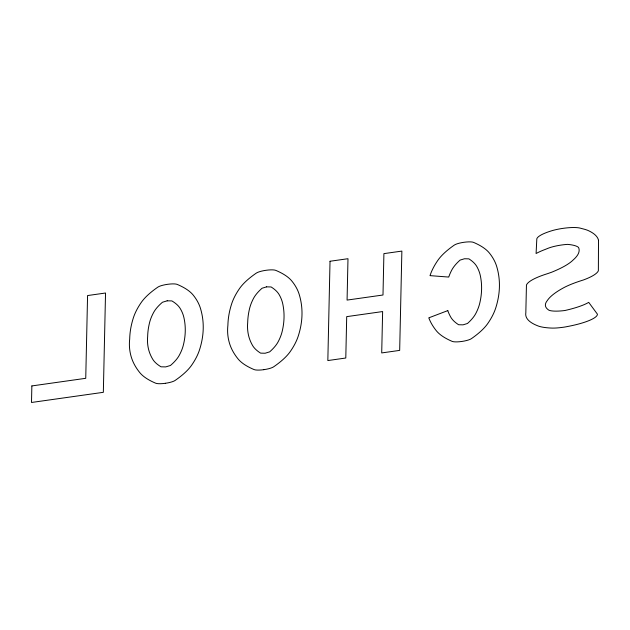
<?xml version="1.0" encoding="UTF-8"?>
<svg xmlns="http://www.w3.org/2000/svg" width="630" height="630" viewBox="0 0 630 630"><rect width="100%" height="100%" fill="white"/><g stroke="black" fill="none" stroke-linecap="round" stroke-linejoin="round"><path stroke-width="0.94" d="M598.5 240.314L598.366 270.703A55.054 11.726 -8.5 0 1 583.317 280.003A74.442 15.86 -8.5 0 0 564.598 287.256A150.145 31.988 -8.5 0 0 547.218 300.707A98.178 20.916 -8.5 0 0 548.155 309.661A18.215 3.882 -8.5 0 0 564.897 310.511A44.415 9.458 -8.5 0 0 588.719 302.368L597.413 314.165A38.068 8.111 -8.5 0 1 567.551 326.513A13.45 2.866 -8.5 0 1 561.85 327.435A16.908 3.599 -8.5 0 1 550.628 328.033A50.298 10.718 -8.5 0 1 537.374 325.663A163.249 34.776 -8.5 0 1 525.822 312.945L526.452 285.043A55.794 11.883 -8.5 0 1 547.635 273.633L551.439 272.302A108.021 23.011 -8.5 0 0 573.229 259.906A143.916 30.657 -8.5 0 0 578.529 247.456A44.58 9.497 -8.5 0 0 567.591 244.377A17.876 3.811 -8.5 0 0 547.643 248.456L545.375 249.37A62.488 13.309 -8.5 0 0 536.091 253.52L536.823 238.817A37.54 8.001 -8.5 0 1 552.888 230.423A19.703 4.197 -8.5 0 1 580.387 228.178L582.254 228.682A106.864 22.767 -8.5 0 1 587.554 230.265A176.243 37.548 -8.5 0 1 598.5 240.314M31.862 385.93L31.5 402.475L103.336 392.317L105.533 293.013L87.57 295.557L85.743 378.307L31.862 385.93M330.025 261.253L327.836 360.557L345.791 358.013L346.705 316.638L382.63 311.559L381.709 352.934L399.672 350.39L401.869 251.086L383.906 253.63L382.993 295.005L347.075 300.085L347.988 258.709L330.025 261.253M447.796 310.606L428.786 317.851A844.011 179.802 -8.5 0 0 436.212 330.6A298.321 63.551 -8.5 0 0 452.214 341.397A10.371 2.213 -8.5 0 0 461.751 341.468A10.371 2.213 -8.5 0 0 471.35 338.688A298.321 63.551 -8.5 0 0 487.927 323.284A730.784 155.681 -8.5 0 0 495.834 307.637A1426.17 303.817 -8.5 0 0 496.747 266.663A730.784 155.681 -8.5 0 0 489.478 253.158A298.321 63.551 -8.5 0 0 473.484 242.361A10.371 2.213 -8.5 0 0 463.94 242.29A10.371 2.213 -8.5 0 0 454.34 245.07A298.321 63.551 -8.5 0 0 437.763 260.474A730.784 155.681 -8.5 0 0 430.014 275.633L448.741 277.066A658.586 140.301 -8.5 0 1 451.678 270.215A264.97 56.448 -8.5 0 1 460.065 260.111L464.491 258.757L468.893 258.859A264.97 56.448 -8.5 0 1 476.878 266.648A658.586 140.301 -8.5 0 1 480.359 275.83A1299.942 276.924 -8.5 0 1 479.753 303.164A658.586 140.301 -8.5 0 1 475.847 313.386A264.97 56.448 -8.5 0 1 467.46 323.489L463.034 324.844L458.632 324.741A264.97 56.448 -8.5 0 1 450.647 316.945A762.19 162.367 -8.5 0 1 447.796 310.606M266.592 286.855L262.064 288.233A262.395 55.897 -8.5 0 0 253.528 298.392A651.948 138.883 -8.5 0 0 249.551 308.668A1286.318 274.026 -8.5 0 0 247.692 322.615A877.086 186.842 -8.5 0 0 248.385 334.68A754.449 160.721 -8.5 0 0 252.488 345.334A262.395 55.897 -8.5 0 0 260.631 353.139L265.128 353.241L269.656 351.863A262.395 55.897 -8.5 0 0 278.184 341.704A651.948 138.883 -8.5 0 0 282.169 331.427A1286.318 274.026 -8.5 0 0 282.775 303.967A651.948 138.883 -8.5 0 0 279.224 294.761A262.395 55.897 -8.5 0 0 271.089 286.957L266.592 286.855M167.186 300.817L162.469 302.243A251.843 53.652 -8.5 0 0 153.681 312.378A625.078 133.158 -8.5 0 0 149.57 322.631A1231.957 262.442 -8.5 0 0 147.656 336.522A840.42 179.038 -8.5 0 0 148.389 348.524A723.208 154.066 -8.5 0 0 152.649 359.108A251.843 53.652 -8.5 0 0 161.044 366.81L165.721 366.904L170.439 365.479A251.843 53.652 -8.5 0 0 179.235 355.344A625.078 133.158 -8.5 0 0 183.346 345.098A1231.957 262.442 -8.5 0 0 183.944 317.764A625.078 133.158 -8.5 0 0 180.267 308.613A251.843 53.652 -8.5 0 0 171.864 300.912L167.186 300.817M263.844 369.668A10.545 2.244 -8.5 0 0 273.593 366.849A296.108 63.079 -8.5 0 0 290.359 351.406A724.768 154.397 -8.5 0 0 298.368 335.711A1413.673 301.156 -8.5 0 0 299.274 294.659A724.768 154.397 -8.5 0 0 291.911 281.137A296.108 63.079 -8.5 0 0 275.727 270.357A10.545 2.244 -8.5 0 0 266.041 270.286A10.545 2.244 -8.5 0 0 256.3 273.105A296.108 63.079 -8.5 0 0 239.534 288.548A724.768 154.397 -8.5 0 0 231.525 304.243A1413.673 301.156 -8.5 0 0 227.902 325.214A968.649 206.349 -8.5 0 0 229.477 343.2A836.979 178.306 -8.5 0 0 237.975 358.816A296.108 63.079 -8.5 0 0 254.166 369.597A10.545 2.244 -8.5 0 0 263.844 369.668M165.359 383.3A10.458 2.229 -8.5 0 0 175.03 380.504A295.816 63.016 -8.5 0 0 191.678 365.132A724.256 154.287 -8.5 0 0 199.623 349.5A1412.932 300.998 -8.5 0 0 200.529 308.613A724.256 154.287 -8.5 0 0 193.229 295.139A295.816 63.016 -8.5 0 0 177.156 284.39A10.458 2.229 -8.5 0 0 167.548 284.319A10.458 2.229 -8.5 0 0 157.886 287.115A295.816 63.016 -8.5 0 0 141.238 302.495A724.256 154.287 -8.5 0 0 133.284 318.118A1412.932 300.998 -8.5 0 0 129.693 339.011A968.074 206.23 -8.5 0 0 131.253 356.926A836.419 178.18 -8.5 0 0 139.687 372.488A295.816 63.016 -8.5 0 0 155.76 383.229A10.458 2.229 -8.5 0 0 165.359 383.3"/></g></svg>
